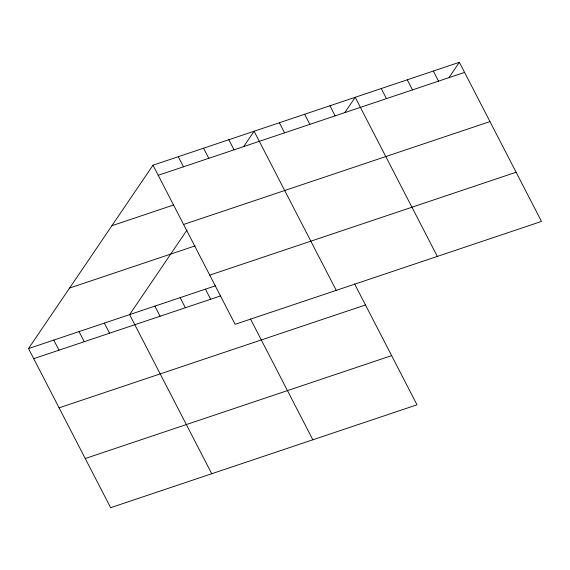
<?xml version="1.0" encoding="UTF-8"?>
<svg xmlns="http://www.w3.org/2000/svg" width="570" height="570" viewBox="0 0 570 570"><rect width="100%" height="100%" fill="white"/><g stroke="black" fill="none" stroke-linecap="round" stroke-linejoin="round"><path stroke-width="0.85" d="M354.59 283.889L417.005 404.807L110.63 507.699L28.5 348.569L152.995 165.193L459.37 62.301L541.5 221.431L235.125 324.316L152.995 165.193M187.038 230.016L129.604 314.619L211.734 473.741M243.825 146.369L254.099 131.235L336.229 290.365M344.928 112.411L355.203 97.285L437.332 256.407M449.096 77.435L459.37 62.301M158.203 175.289L464.578 72.397M111.912 225.706L173.415 205.05M183.59 224.466L489.965 121.581M69.583 288.057L195.118 245.898M209.746 275.132L516.114 172.247M28.5 348.569L215.538 285.762M33.708 358.673L220.754 295.858M59.095 407.849L365.47 304.964M85.251 458.515L391.618 355.63M433.328 71.05L438.537 81.147M407.286 79.793L412.495 89.889M381.245 88.542L386.453 98.639M329.923 105.771L335.139 115.867M304.651 114.264L309.859 124.36M279.371 122.749L284.587 132.846M228.827 139.728L234.035 149.825M203.547 148.214L208.755 158.31M178.275 156.7L183.483 166.796M250.422 318.865L312.837 439.791M205.428 289.154L210.643 299.25M180.156 297.64L185.364 307.743M154.876 306.133L160.092 316.229M104.324 323.105L109.54 333.208M79.052 331.597L84.26 341.694M53.772 340.083L58.988 350.18"/></g></svg>
